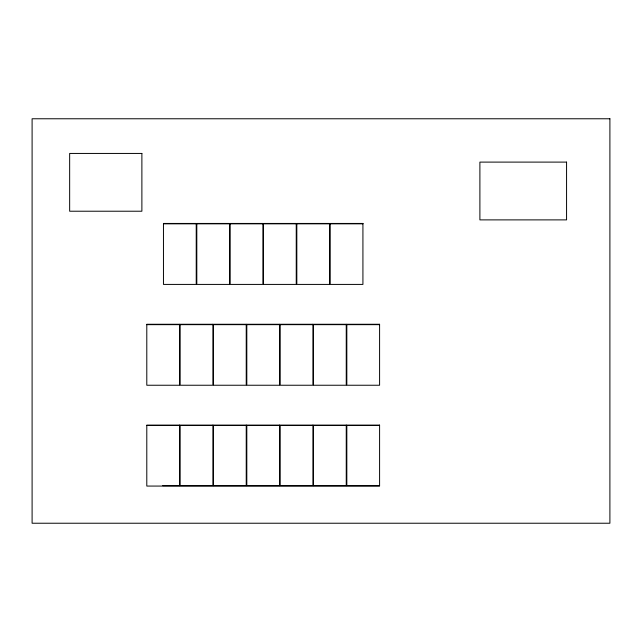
<?xml version="1.0" encoding="UTF-8"?>
<svg xmlns="http://www.w3.org/2000/svg" width="642" height="642" viewBox="0 0 642 642"><rect width="100%" height="100%" fill="white"/><g stroke="black" fill="none" stroke-linecap="round" stroke-linejoin="round"><path stroke-width="0.96" d="M163.461 223.833L196.227 223.833M196.805 223.833L229.563 223.833M230.141 223.833L262.899 223.833M263.477 223.833L296.243 223.833M296.821 223.833L329.579 223.833M330.157 223.833L362.923 223.833M146.793 324.659L179.551 324.659M180.129 324.659L212.895 324.659M213.473 324.659L246.231 324.659M246.809 324.659L279.575 324.659M280.153 324.659L312.911 324.659M313.489 324.659L346.247 324.659M346.824 324.659L379.591 324.659M146.793 425.486L179.551 425.486M180.129 425.486L212.895 425.486M213.473 425.486L246.231 425.486M246.809 425.486L279.575 425.486M280.153 425.486L312.911 425.486M313.489 425.486L346.247 425.486M346.824 425.486L379.591 425.486M162.675 485.673L179.551 485.673M180.129 485.673L212.895 485.673M213.473 485.673L246.231 485.673M246.809 485.673L279.575 485.673M280.153 485.673L312.911 485.673M313.489 485.673L346.247 485.673M346.824 485.673L379.591 485.673M609.9 118.77L32.1 118.77L32.1 523.23L609.9 523.23L609.9 118.77M141.882 153.438L69.657 153.438L69.657 211.218L141.882 211.218L141.882 153.438M566.565 162.105L479.895 162.105L479.895 219.885L566.565 219.885L566.565 162.105M196.227 223.44L163.461 223.44L163.461 284.414L196.227 284.414L196.227 223.44M229.563 223.44L196.805 223.44L196.805 284.414L229.563 284.414L229.563 223.44M262.899 223.44L230.141 223.44L230.141 284.414L262.899 284.414L262.899 223.44M296.243 223.44L263.477 223.44L263.477 284.414L296.243 284.414L296.243 223.44M329.579 223.44L296.821 223.44L296.821 284.414L329.579 284.414L329.579 223.44M362.923 223.44L330.157 223.44L330.157 284.414L362.923 284.414L362.923 223.44M179.551 324.266L146.793 324.266L146.793 385.24L179.551 385.24L179.551 324.266M212.895 324.266L180.129 324.266L180.129 385.24L212.895 385.24L212.895 324.266M246.231 324.266L213.473 324.266L213.473 385.24L246.231 385.24L246.231 324.266M279.575 324.266L246.809 324.266L246.809 385.24L279.575 385.24L279.575 324.266M312.911 324.266L280.153 324.266L280.153 385.24L312.911 385.24L312.911 324.266M346.247 324.266L313.489 324.266L313.489 385.24L346.247 385.24L346.247 324.266M379.591 324.266L346.824 324.266L346.824 385.24L379.591 385.24L379.591 324.266M179.551 425.092L146.793 425.092L146.793 486.066L179.551 486.066L179.551 425.092M212.895 425.092L180.129 425.092L180.129 486.066L212.895 486.066L212.895 425.092M246.231 425.092L213.473 425.092L213.473 486.066L246.231 486.066L246.231 425.092M279.575 425.092L246.809 425.092L246.809 486.066L279.575 486.066L279.575 425.092M312.911 425.092L280.153 425.092L280.153 486.066L312.911 486.066L312.911 425.092M346.247 425.092L313.489 425.092L313.489 486.066L346.247 486.066L346.247 425.092M379.591 425.092L346.824 425.092L346.824 486.066L379.591 486.066L379.591 425.092"/></g></svg>
